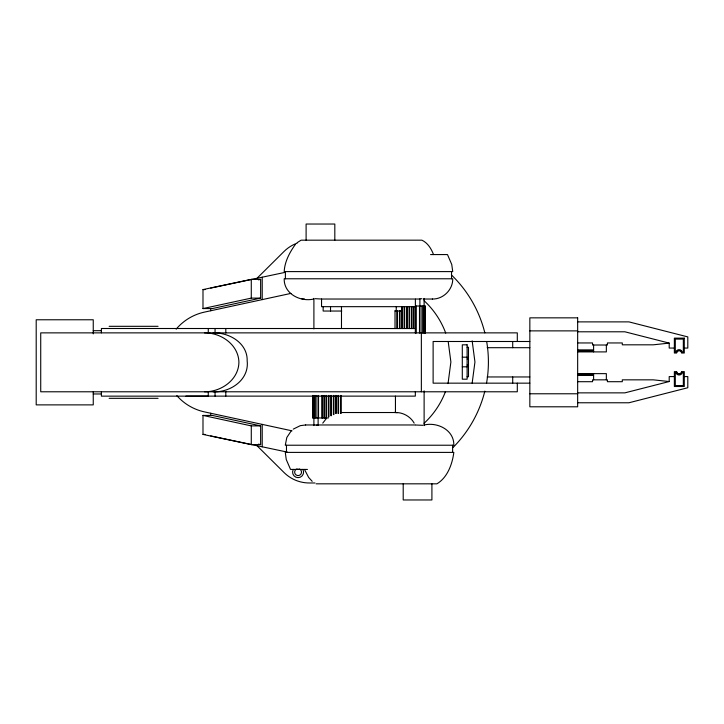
<?xml version="1.0" encoding="UTF-8"?>
<svg xmlns="http://www.w3.org/2000/svg" width="724" height="724" viewBox="0 0 724 724"><rect width="100%" height="100%" fill="white"/><g stroke="black" fill="none" stroke-linecap="round" stroke-linejoin="round"><path stroke-width="1.09" d="M448.038 383.602L450.889 362L448.183 341.475M472.157 383.15L474.944 362L472.157 340.85M676.705 352.38C677.23 350 680.967 350 681.492 352.38M681.492 372.263C680.967 374.652 677.23 374.652 676.705 372.263M322.75 423.133L326.542 418.309M295.338 244.441C289.663 252.395 284.686 261.636 284.197 271.6L452.735 271.6L451.749 264.468L447.486 254.567L430.563 254.567M291.22 430.898L286.831 437.468L285.283 445.224L453.821 445.224C454.219 430.128 437.604 421.857 424.228 424.97M256.993 278.306L284.07 251.436A35.883 35.883 0 0 1 297.13 243.164M297.157 242.667L301.094 240.178L421.893 240.178C427.757 242.866 431.305 248.757 433.531 254.567M293.22 429.151L300.315 425.658L305.637 424.97M674.361 376.58L669.202 376.58L669.202 381.539L624.866 392.861L577.661 392.861M202.992 308.569L251.282 298.116L260.631 298.116L260.631 279.373L251.282 279.373L202.992 289.582L202.992 308.569L212.34 308.569L260.631 298.116M290.948 293.401L204.43 312.116A51.033 51.033 0 0 0 176.176 329.149M210.756 288.071L285.428 272.296M258.432 279.844L260.631 279.373M204.494 391.784C221.037 392.01 238.594 379.928 238.911 362.326C238.594 344.714 221.037 332.642 204.494 332.868M213.118 391.784C230.476 392.634 249.373 379.756 247.174 360.905C247.698 343.058 229.237 332.397 213.118 332.868M674.361 348.063L669.202 348.063L669.202 343.104L653.292 344.814L622.296 344.814L622.296 342.95L607.418 342.95L607.418 345.013L592.54 345.013L592.54 342.95L577.661 342.95M419.811 298.858L421.748 298.686M316.27 425.314L318.207 425.142M432.382 299.03C443.242 299.302 452.962 289.636 452.735 278.776L284.197 278.776C283.799 293.872 300.415 302.152 313.782 299.03M202.992 289.582L205.073 289.582M301.827 298.858L304.551 299.03M321.547 299.03L415.377 299.03L415.377 306.668L321.547 306.668L321.547 299.03L315.184 298.686M415.612 299.03L419.893 299.03L419.893 306.017M423.142 299.03L432.454 299.03M415.612 306.017L425.323 306.017L425.323 333.085M341.764 311.039L323.148 311.039L323.148 306.668M395.159 311.039L401.639 311.039L401.639 306.668M577.661 321.881L628.93 321.881L687.8 336.904L687.8 348.063L684.28 348.063M109.161 326.316L158.058 326.316M93.251 330.687L101.405 330.687M529.841 330.877L577.661 330.877M577.661 331.791L624.866 331.791L669.202 343.104M529.841 341.493L433.124 341.493L433.124 383.159L529.841 383.159M467.107 347.276L468.482 347.276L468.482 376.724L467.107 376.724M487.171 347.692L529.841 347.692M577.661 349.954L593.599 349.954M577.661 351.9L606.35 351.9L606.35 345.013M462.301 357.185L467.107 357.185M467.107 358.995L468.482 358.995M467.107 365.005L468.482 365.005M462.301 366.815L467.107 366.815M577.661 373.638L606.35 373.638L606.35 379.838M577.661 375.385L593.599 375.385M684.28 376.58L687.8 376.58L687.8 387.738L628.93 402.77L577.661 402.77M487.171 376.96L529.841 376.96M577.661 381.702L592.54 381.702L592.54 379.838L607.418 379.838L607.418 381.702L622.296 381.702L622.296 379.838L653.292 379.838L669.202 381.539M529.841 393.775L577.661 393.775M93.251 393.965L101.405 393.965M185.896 396.128L415.332 396.128L415.332 391.621M109.161 398.327L158.058 398.327M341.466 412.526L395.467 412.526C403.024 412.327 410.463 416.544 414.173 423.133M202.992 415.431L212.34 415.431L260.631 425.884L260.631 444.627L251.282 444.627L202.992 434.418L202.992 415.431L251.282 425.884L260.631 425.884M328.415 417.983L312.696 417.983L312.696 395.431M305.564 424.97L317.945 424.97M415.105 424.97L318.126 424.97L318.126 417.983M202.992 434.418L205.073 434.418M307.456 469.433L290.532 469.433L286.261 459.532L285.283 452.4L453.821 452.4C452.346 464.057 447.504 477.532 436.925 483.822L316.126 483.822M314.994 482.98L309.338 482.98A35.883 35.883 0 0 1 284.07 472.564L256.993 445.694M394.616 412.526L397.512 412.58L394.462 412.409M415.585 425.006L422.834 425.314M258.432 444.156L260.631 444.627M210.756 435.929L287.473 452.138M292.053 430.843L204.43 411.884A51.033 51.033 0 0 1 176.855 395.639M312.189 481.333L308.668 477.451L304.487 469.433M593.599 345.013L593.599 351.9M593.599 373.638L593.599 379.838M517.307 341.493L517.307 332.868L40.725 332.868L40.725 391.784L517.307 391.784L517.307 383.159M512.71 341.493L512.71 347.692M512.71 376.96L512.71 383.159M452.618 445.224L452.618 452.4M451.532 271.6L451.532 278.776M431.911 483.822L431.911 499.967L403.205 499.967L403.205 483.822M424.988 306.017L424.988 333.085M424.644 306.017L424.644 333.085M424.119 298.433L424.119 306.614M424.119 390.815L424.119 425.622M423.649 306.017L423.649 333.085M422.653 306.017L422.653 333.085M421.359 332.868L421.359 391.784M421.069 306.017L421.069 333.085M419.495 306.017L419.495 333.085M416.128 333.085L416.128 306.017L415.612 305.89L415.612 332.959M415.332 333.031L415.332 328.524L101.405 328.497L101.405 332.868M414.065 307.148L414.065 328.569M413.549 307.148L413.549 328.569M412.001 307.148L412.001 328.569M411.485 307.148L411.485 328.569M409.603 307.148L409.603 328.569M409.087 307.148L409.087 328.569M407.205 307.148L407.205 328.569M406.689 307.148L406.689 328.569M404.626 307.148L404.626 328.569M404.11 307.148L404.11 328.569M402.309 307.148L402.309 328.569M401.793 307.148L401.793 328.569M399.992 310.524L399.992 328.569M399.476 310.524L399.476 328.569M397.413 310.524L397.413 328.569M396.897 310.524L396.897 328.569M396.236 306.668L396.236 311.039M395.449 396.128L395.449 412.526M395.014 310.524L395.014 328.569M341.484 306.677L341.484 328.524M341.122 395.431L341.122 413.476M340.606 395.431L340.606 413.476M338.542 395.431L338.542 413.476M338.027 395.431L338.027 413.476M336.226 395.431L336.226 413.476M335.71 395.431L335.71 413.476M334.814 240.178L334.814 224.033L306.107 224.033L306.107 240.178M333.909 395.431L333.909 414.599M333.393 395.431L333.393 414.599M331.33 395.431L331.33 415.73M330.814 395.431L330.814 415.73M330.524 306.668L330.524 311.039M328.931 395.431L328.931 416.852M328.415 395.431L328.415 416.852M326.524 395.431L326.524 417.983M326.008 395.431L326.008 417.983M324.47 395.431L324.47 417.983M323.945 395.431L323.945 417.983M322.406 395.431L322.406 417.983M321.89 395.431L321.89 417.983M318.524 395.431L318.524 417.983M316.94 395.431L316.94 417.983M315.356 395.431L315.356 417.983M314.37 395.431L314.37 417.983M313.899 298.378L313.899 328.904M313.899 417.386L313.899 425.567M313.374 395.431L313.374 417.983M313.03 395.431L313.03 417.983M286.478 445.224L286.478 452.4M285.392 271.6L285.392 278.776M262.215 277.202L262.215 299.618M262.215 424.382L262.215 446.798M251.282 279.373L251.282 298.116M251.282 425.884L251.282 444.627M225.807 328.524L225.807 333.031M225.807 391.621L225.807 396.128M215.055 328.524L215.055 333.031M215.055 391.621L215.055 396.128M210.756 308.587L210.756 310.75M210.756 413.25L210.756 415.413M208.268 328.497L208.268 332.868M208.268 391.784L208.268 396.146L101.405 396.146L101.405 391.784M93.251 333.873L93.251 319.773L36.2 319.773L36.2 404.879L93.251 404.879L93.251 391.784M486.691 341.71A120.98 120.98 0 0 1 486.492 383.403M484.836 391.141A120.98 120.98 0 0 1 452.971 447.55M451.369 274.885A120.98 120.98 0 0 1 484.836 332.859M302.849 469.396A5.502 5.502 0 0 1 298.089 477.65A5.502 5.502 0 0 1 293.32 469.396M298.976 468.826A3.439 3.439 0 0 1 300.903 474.12A3.439 3.439 0 0 1 295.274 474.12A3.439 3.439 0 0 1 297.193 468.826M445.351 391.901A83.468 83.468 0 0 1 424.092 423.278M424.092 300.722A83.468 83.468 0 0 1 445.731 333.131M675.791 352.09L675.791 352.136A3.43 3.43 0 0 1 682.406 352.136L683.338 352.09L683.338 339.085L675.302 339.085L675.302 352.09L675.791 352.09M682.406 372.507L682.406 372.561A3.43 3.43 0 0 1 675.791 372.507L675.302 372.561L675.302 385.566L683.338 385.566L683.338 372.561L682.406 372.561M577.661 317.845L529.841 317.845L529.841 406.798L577.661 406.798L577.661 317.845M684.28 338.144L674.361 338.144L674.361 353.022L676.623 353.022A2.48 2.48 0 0 1 679.103 350.543A2.48 2.48 0 0 1 681.583 353.022L684.28 353.022L684.28 338.144M467.107 344.814L462.301 344.814L462.301 379.186L467.107 379.186L467.107 344.814M593.137 350.47L578.123 350.47L578.123 351.384L593.137 351.384L593.137 350.47M676.623 371.62L674.361 371.62L674.361 386.498L684.28 386.498L684.28 371.62L681.583 371.62A2.48 2.48 0 0 1 679.103 374.1A2.48 2.48 0 0 1 676.623 371.62M593.137 374.1L578.123 374.1L578.123 374.923L593.137 374.923L593.137 374.1"/></g></svg>
